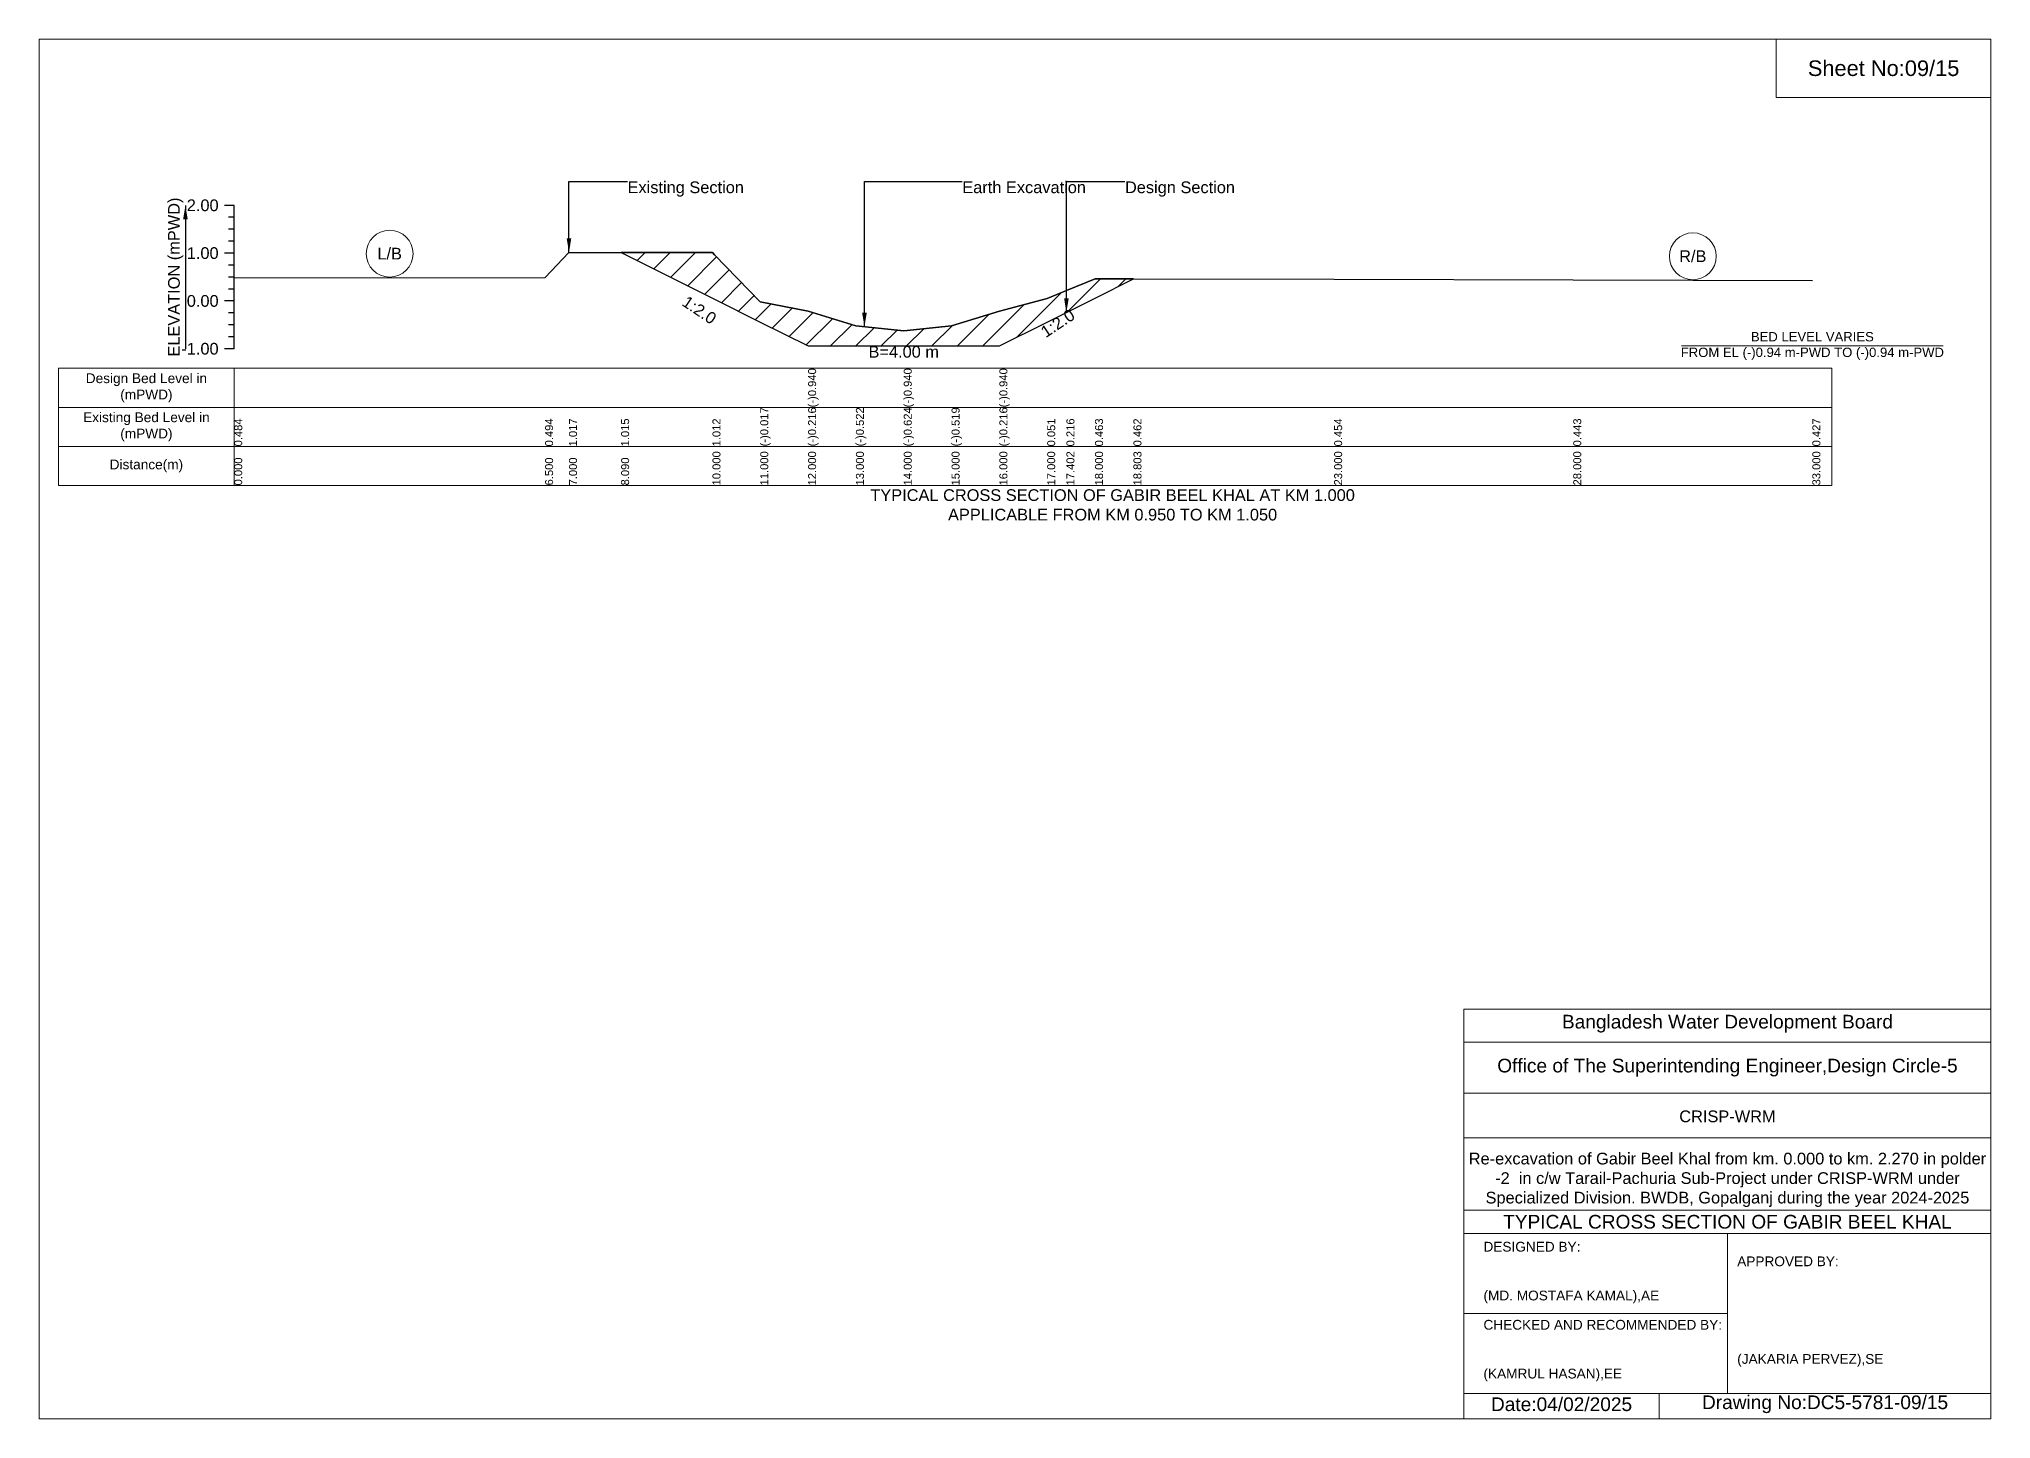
# Model space of a CAD drawing. Header units: inches. Extents: x 91000 to 258000, y -5656 to 6519.
# Drawn here: x 180000 to 188000, y -5656 to 0 of the extents above; entities that cross this region are included whole.
import ezdxf

# ---------------------------------------------------------------- set-up
doc = ezdxf.new("R2010")
doc.units = ezdxf.units.IN
doc.header["$LTSCALE"] = 7
doc.header["$MEASUREMENT"] = 0
for name, color, linetype, lineweight in [('Cross section Data Border', 7, 'Continuous', 9), ('Cross Section Labels', 7, 'Continuous', 9), ('Existing_Bed_Level for Xsection', 7, 'Continuous', 25)]:
    doc.layers.add(name, color=color, linetype=linetype, lineweight=lineweight)
doc.styles.get("Standard").update_dxf_attribs({"font": 'arial.ttf'})
doc.dimstyles.get("Standard").update_dxf_attribs({"dimtxt": 0.18, "dimasz": 0.18, "dimexe": 0.18, "dimexo": 0.0625, "dimgap": 0.09, "dimtad": 0, "dimtih": 1, "dimtoh": 1, "dimdec": 4, "dimzin": 0, "dimdsep": 46, "dimtxsty": 'Standard', "dimcen": 0.09, "dimadec": 0, "dimazin": 0, "dimtfac": 1, "dimtdec": 4, "dimtofl": 0, "dimtmove": 0, "dimatfit": 3, "dimfxl": 1, "dimtolj": 1, "dimtzin": 0, "dimarcsym": 0})

msp = doc.modelspace()

# ---------------------------------------------------------------- hatches: boundary and pattern name
at = {"layer": 'Existing_Bed_Level for Xsection'}
h = msp.add_hatch(dxfattribs=at)
h.set_pattern_fill('ANSI31', color=256, scale=588, style=0)
h.paths.add_polyline_path([(182385.6, -874.7), (182760, -1061.9), (182768.8, -1066.3), (182956, -1159.9), (183152, -1257.9), (183348, -1257.9), (183544, -1257.9), (183740, -1257.9), (183936, -1257.9), (184132, -1159.9), (184210.7, -1120.6), (184328, -1061.9), (184485.4, -983.2), (184328, -982.9), (184210.7, -1031.3), (184132, -1063.7), (183936, -1116), (183740, -1175.4), (183544, -1196), (183348, -1176), (183152, -1116), (182956, -1077), (182768.8, -884.4), (182760, -875.3)])

# ---------------------------------------------------------------- linework, layer by layer
at = {"layer": 'Cross section Data Border'}
msp.add_lwpolyline([(180080, -1349.7), (187348, -1349.7), (187348, -1829.7), (180080, -1829.7)], close=True, dxfattribs=at)
for points in [[(180800, -1349.7), (180800, -1829.7)], [(180080, -1509.7), (187348, -1509.7)], [(180080, -1669.7), (187348, -1669.7)]]:
    msp.add_lwpolyline(points, dxfattribs=at)
at = {"layer": 'Cross Section Labels'}
for points in [[(180000, 0), (188000, 0), (188000, -5656), (180000, -5656)], [(187120, 0), (188000, 0), (188000, -240), (187120, -240)]]:
    msp.add_lwpolyline(points, close=True, dxfattribs=at)
for points in [[(186732.2, -1257.9), (187803.8, -1257.9)], [(185840, -5656), (185840, -3976), (188000, -3976)], [(185840, -4112), (188000, -4112)], [(185840, -4320), (188000, -4320)], [(185840, -4504), (188000, -4504)], [(185840, -4800), (188000, -4800)], [(185840, -4896), (188000, -4896)], [(186920, -4896), (186920, -5552)], [(185840, -5224), (186920, -5224)], [(185840, -5552), (188000, -5552)], [(186640, -5552), (186640, -5656)]]:
    msp.add_lwpolyline(points, dxfattribs=at)
for centre in [(181437, -879.9), (186778, -890.4)]:
    msp.add_circle(centre, 96, dxfattribs=at)
at = {"layer": 'Existing_Bed_Level for Xsection'}
for points in [[(180800, -681.7), (180760, -681.7)], [(180800, -1269.7), (180800, -1073.7), (180800, -877.7), (180800, -681.7)], [(180800, -730.7), (180776, -730.7)], [(180800, -779.7), (180776, -779.7)], [(180800, -877.7), (180760, -877.7)], [(180800, -828.7), (180776, -828.7)], [(180800, -978.8), (182074, -976.9), (182172, -874.4), (182385.6, -874.7), (182760, -875.3), (182768.8, -884.4), (182956, -1077), (183152, -1116), (183152, -1116), (183348, -1176), (183544, -1196), (183544, -1196), (183740, -1175.4), (183936, -1116), (183936, -1116), (184132, -1063.7), (184210.7, -1031.3), (184328, -982.9), (184485.4, -983.2), (185308, -984.7), (186288, -986.9), (187268, -990)], [(180800, -926.7), (180776, -926.7)], [(180800, -975.7), (180776, -975.7)], [(180800, -1024.7), (180776, -1024.7)], [(180800, -1073.7), (180760, -1073.7)], [(180800, -1122.7), (180776, -1122.7)], [(180800, -1171.7), (180776, -1171.7)], [(180800, -1269.7), (180760, -1269.7)], [(180800, -1220.7), (180776, -1220.7)]]:
    msp.add_lwpolyline(points, dxfattribs=at)
msp.add_lwpolyline([(182385.6, -874.7), (182385.6, -874.7), (182760, -1061.9), (182768.8, -1066.3), (182956, -1159.9), (183152, -1257.9), (183152, -1257.9), (183348, -1257.9), (183544, -1257.9), (183544, -1257.9), (183740, -1257.9), (183936, -1257.9), (183936, -1257.9), (184132, -1159.9), (184210.7, -1120.6), (184328, -1061.9), (184485.4, -983.2), (184328, -982.9), (184210.7, -1031.3), (184132, -1063.7), (183936, -1116), (183936, -1116), (183740, -1175.4), (183544, -1196), (183544, -1196), (183348, -1176), (183152, -1116), (183152, -1116), (182956, -1077), (182768.8, -884.4), (182760, -875.3), (182385.6, -874.7)], close=True, dxfattribs=at)

# ---------------------------------------------------------------- texts
at = {"layer": 'Cross section Data Border', "char_height": 40, "width": 640, "attachment_point": 5}
for s, insert in [('Design Bed Level in (mPWD)', (180440, -1429.7)), ('Existing Bed Level in (mPWD)', (180440, -1589.7)), ('Distance(m)', (180440, -1749.7))]:
    msp.add_mtext(s, dxfattribs=dict(at, insert=insert))
at = {"layer": 'Cross Section Labels'}
for s, insert, char_height, attachment_point in [('Sheet No:09/15', (187560, -120), 64, 5), ('Existing Section', (182412, -583.7), 48, 1), ('Earth Excavation', (183784, -583.7), 48, 1), ('Design Section', (184450.7, -583.7), 48, 1), ('L/B', (181437, -879.9), 48, 5), ('R/B', (186778, -890.4), 48, 5), ('B=4.00 m', (183544, -1257.9), 48, 2), ('BED LEVEL VARIES ^JFROM EL (-)0.94 m-PWD TO (-)0.94 m-PWD', (187268, -1257.9), 38.4, 5), ('TYPICAL CROSS SECTION OF GABIR BEEL KHAL AT KM 1.000^JAPPLICABLE FROM KM 0.950 TO KM 1.050', (184400, -1909.7), 48, 5), ('Bangladesh Water Development Board', (186920, -4036), 56, 5), ('Office of The Superintending Engineer,Design Circle-5', (186920, -4216), 56, 5)]:
    msp.add_mtext(s, dxfattribs=dict(at, insert=insert, char_height=char_height, attachment_point=attachment_point))
at = {"layer": 'Cross Section Labels', "char_height": 48, "attachment_point": 2}
for insert, rotation in [((182719.8, -1090.8), 326.30993), ((184161.7, -1145.1), 33.69007)]:
    msp.add_mtext('1:2.0', dxfattribs=dict(at, insert=insert, rotation=rotation))
at = {"layer": 'Cross Section Labels'}
for s, insert, char_height, width, attachment_point in [('CRISP-WRM', (186920, -4416), 48, 2240, 5), ('Re-excavation of Gabir Beel Khal from km. 0.000 to km. 2.270 in polder -2  in c/w Tarail-Pachuria Sub-Project under CRISP-WRM under Specialized Division. BWDB, Gopalganj during the year 2024-2025', (186920, -4676), 48, 2160, 5), ('TYPICAL CROSS SECTION OF GABIR BEEL KHAL', (186920, -4848), 56, 2240, 5), ('DESIGNED BY:^J^J^J(MD. MOSTAFA KAMAL),AE', (185920, -5056), 40, 1120, 4), ('APPROVED BY:^J^J^J^J^J^J(JAKARIA PERVEZ),SE', (186960, -5216), 40, 1120, 4), ('CHECKED AND RECOMMENDED BY:^J^J^J(KAMRUL HASAN),EE', (185920, -5376), 40, 1120, 4), ('Date:04/02/2025', (186240, -5596), 56, 1120, 5), ('Drawing No:DC5-5781-09/15', (187320, -5596), 56, 1760, 5)]:
    msp.add_mtext(s, dxfattribs=dict(at, insert=insert, char_height=char_height, width=width, attachment_point=attachment_point))
at = {"layer": 'Existing_Bed_Level for Xsection', "rotation": 90}
for s, insert, char_height, attachment_point in [('ELEVATION (mPWD)', (180560, -975.7), 48, 5), ('(-)0.940', (183152, -1509.7), 32.8, 1), ('(-)0.940', (183544, -1509.7), 32.8, 1), ('(-)0.940', (183936, -1509.7), 32.8, 1), ('(-)0.017', (182956, -1669.7), 32.8, 1), ('(-)0.216', (183152, -1669.7), 32.8, 1), ('(-)0.522', (183348, -1669.7), 32.8, 1), ('(-)0.624', (183544, -1669.7), 32.8, 1), ('(-)0.519', (183740, -1669.7), 32.8, 1), ('(-)0.216', (183936, -1669.7), 32.8, 1), ('0.484', (180800, -1669.7), 32.8, 1), ('0.494', (182074, -1669.7), 32.8, 1), ('1.017', (182172, -1669.7), 32.8, 1), ('1.015', (182385.6, -1669.7), 32.8, 1), ('1.012', (182760, -1669.7), 32.8, 1), ('0.051', (184132, -1669.7), 32.8, 1), ('0.216', (184210.7, -1669.7), 32.8, 1), ('0.463', (184328, -1669.7), 32.8, 1), ('0.462', (184485.4, -1669.7), 32.8, 1), ('0.454', (185308, -1669.7), 32.8, 1), ('0.443', (186288, -1669.7), 32.8, 1), ('0.427', (187268, -1669.7), 32.8, 1), ('0.000', (180800, -1829.7), 32.8, 1), ('6.500', (182074, -1829.7), 32.8, 1), ('7.000', (182172, -1829.7), 32.8, 1), ('8.090', (182385.6, -1829.7), 32.8, 1), ('10.000', (182760, -1829.7), 32.8, 1), ('11.000', (182956, -1829.7), 32.8, 1), ('12.000', (183152, -1829.7), 32.8, 1), ('13.000', (183348, -1829.7), 32.8, 1), ('14.000', (183544, -1829.7), 32.8, 1), ('15.000', (183740, -1829.7), 32.8, 1), ('16.000', (183936, -1829.7), 32.8, 1), ('17.000', (184132, -1829.7), 32.8, 1), ('17.402', (184210.7, -1829.7), 32.8, 1), ('18.000', (184328, -1829.7), 32.8, 1), ('18.803', (184485.4, -1829.7), 32.8, 1), ('23.000', (185308, -1829.7), 32.8, 1), ('28.000', (186288, -1829.7), 32.8, 1), ('33.000', (187268, -1829.7), 32.8, 1)]:
    msp.add_mtext(s, dxfattribs=dict(at, insert=insert, char_height=char_height, attachment_point=attachment_point))
at = {"layer": 'Existing_Bed_Level for Xsection', "char_height": 48, "attachment_point": 6}
for s, insert in [('2.00', (180736, -681.7)), ('1.00', (180736, -877.7)), ('0.00', (180736, -1073.7)), ('-1.00', (180736, -1269.7))]:
    msp.add_mtext(s, dxfattribs=dict(at, insert=insert))

# ---------------------------------------------------------------- leaders
at = {"layer": 'Cross Section Labels', "annotation_type": 0, "has_hookline": 1, "hookline_direction": 0}
for points, text_width in [([(182172, -874.4), (182172, -583.7), (182411.9, -583.7)], 467.2), ([(183383, -1179.6), (183383, -583.7), (183783.9, -583.7)], 497), ([(184210.7, -1120.6), (184210.7, -583.7), (184450.6, -583.7)], 441.2)]:
    msp.add_leader(points, dimstyle='Standard', override={"dimasz": 57.6}, dxfattribs=dict(at, text_width=text_width))
at = {"layer": 'Existing_Bed_Level for Xsection'}
msp.add_leader([(180600, -681.7), (180600, -1269.7)], dimstyle='Standard', override={"dimasz": 57.6}, dxfattribs=at)

doc.saveas('drawing.dxf')
